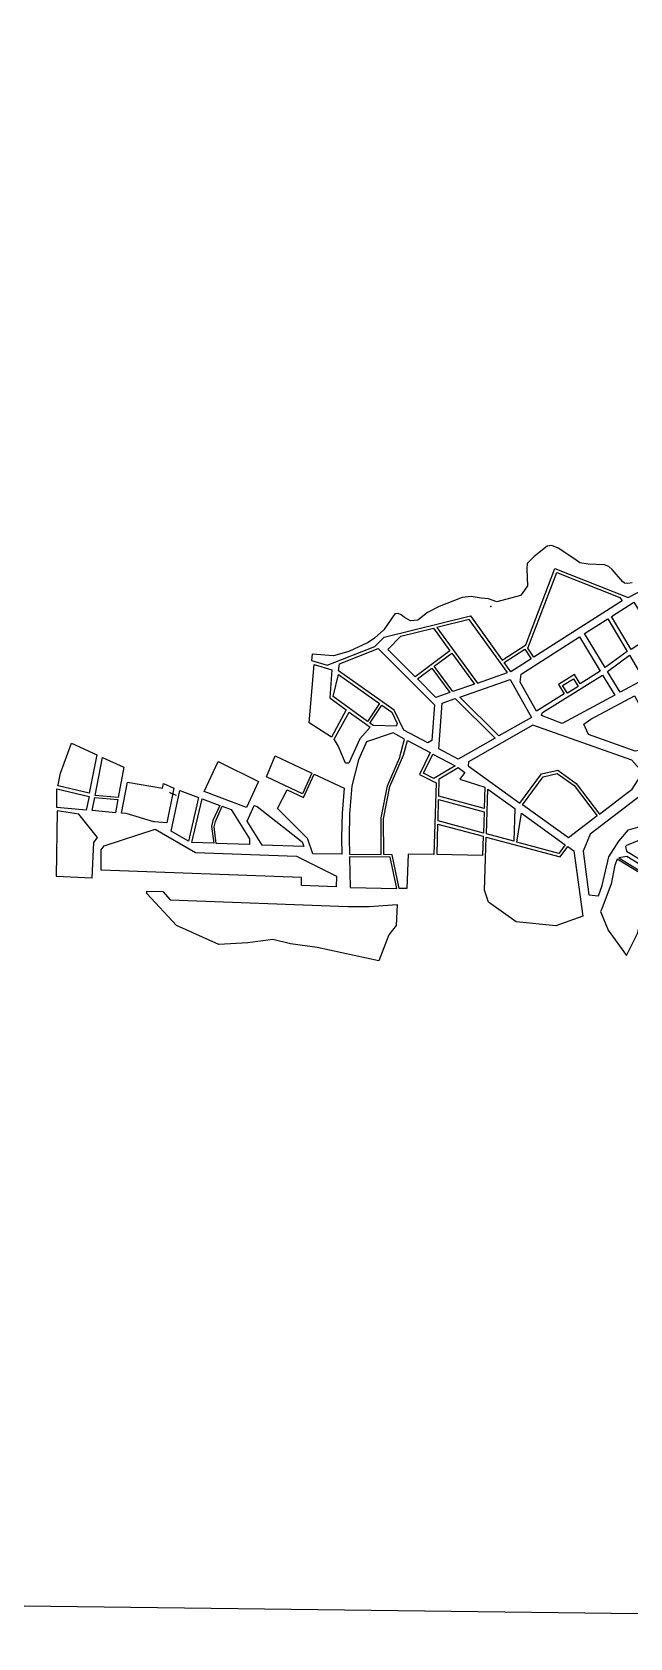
# Model space of a CAD drawing. Extents: x 407811 to 416949, y 4498993 to 4508589.
# Drawn here: x 412634 to 413601, y 4499962 to 4502559 of the extents above; entities that cross this region are included whole.
import ezdxf

# ---------------------------------------------------------------- set-up
doc = ezdxf.new("R2010")
doc.units = 0
doc.header["$LTSCALE"] = 40
doc.header["$MEASUREMENT"] = 0
doc.layers.add('Images', color=253, linetype='CONTINUOUS')
doc.layers.add('υπόλοιπο θεσσαλονίκης', color=7, linetype='CONTINUOUS')
picture_1 = doc.add_image_def('image1.tif', size_in_pixel=(10278, 10088))

msp = doc.modelspace()

# ---------------------------------------------------------------- linework, layer by layer
at = {"layer": 'υπόλοιπο θεσσαλονίκης', "linetype": 'Continuous'}
msp.add_line((412674.5, 4501299), (412673.2, 4501193.6), dxfattribs=at)
for points in [[(413605.1, 4501667.8), (413598, 4501667.1), (413592.9, 4501667.4), (413589.2, 4501670.1), (413572.7, 4501689.8), (413567.1, 4501694.2), (413560.6, 4501697.3), (413534.1, 4501698.1), (413520.2, 4501700.5), (413512.3, 4501706.1), (413485.5, 4501724), (413475.1, 4501728.4), (413475.1, 4501728.4), (413467.3, 4501727.2), (413446.4, 4501710.8), (413435.3, 4501699.4), (413434.7, 4501690.8), (413435.6, 4501663), (413427.1, 4501650.8), (413424.2, 4501647.8), (413386.3, 4501637.5), (413372.8, 4501642), (413361, 4501643), (413344.7, 4501645.8), (413344.7, 4501645.8), (413330, 4501644.5), (413292.8, 4501629.5), (413274.1, 4501620.1), (413258.3, 4501607.4), (413246.5, 4501606.4), (413236.6, 4501611.9), (413231.2, 4501616.1), (413226.6, 4501618.4), (413226.6, 4501618.4), (413221.1, 4501618.1), (413203.2, 4501592.1), (413188.2, 4501578.3), (413178, 4501571.3), (413146.7, 4501556.8), (413121.7, 4501550.1), (413087.1, 4501552.5), (413087.1, 4501552.5), (413086.3, 4501542.6), (413111.7, 4501534.8)], [(413111.7, 4501534.8), (413188.6, 4501564.9), (413203.8, 4501580), (413343.3, 4501614.6), (413343.3, 4501614.6), (413394.9, 4501543.1), (413433.3, 4501568), (413480.2, 4501691.1), (413480.2, 4501691.1), (413598.4, 4501644.4), (413666, 4501679.2)], [(413445.9, 4501547.8), (413436.4, 4501562.3), (413483, 4501684.6), (413483, 4501684.6), (413585.4, 4501644.1), (413588.8, 4501639.1), (413445.9, 4501547.8)], [(413603.4, 4501560.1), (413571.5, 4501613.7), (413607.6, 4501636.9), (413607.6, 4501636.9), (413640.4, 4501583.8), (413603.4, 4501560.1)], [(413253.9, 4501516.2), (413209.6, 4501560.4), (413230.9, 4501581.6), (413283.6, 4501594.6), (413283.6, 4501594.6), (413310.2, 4501558.3), (413253.9, 4501516.2)], [(413354.7, 4501506), (413403.3, 4501522.9), (413341.2, 4501608.9), (413341.2, 4501608.9), (413288.8, 4501595.9), (413354.7, 4501506)], [(413561.5, 4501530.9), (413528.2, 4501586), (413565.6, 4501610), (413565.6, 4501610), (413596.9, 4501557.2), (413561.5, 4501530.9)], [(413450.5, 4501460.4), (413424, 4501507.4), (413425.3, 4501520.4), (413519.8, 4501580.7), (413519.8, 4501580.7), (413553.5, 4501524.9), (413521.1, 4501504.6), (413511.6, 4501519.8), (413511.6, 4501519.8), (413485.7, 4501503.7), (413495.3, 4501488.4), (413450.5, 4501460.4)], [(413274.7, 4501409), (413235.6, 4501429.6), (413220.1, 4501462.1), (413129.9, 4501525.9), (413131.3, 4501537.1), (413194.1, 4501561.7), (413194.1, 4501561.7), (413285.5, 4501470.5), (413281.1, 4501412.9), (413274.7, 4501409)], [(413314.9, 4501492.1), (413284.7, 4501533), (413313.1, 4501554.2), (413313.1, 4501554.2), (413349.8, 4501504.2), (413314.9, 4501492.1)], [(413408.7, 4501524.1), (413397.8, 4501539.1), (413431.4, 4501560.8), (413431.4, 4501560.8), (413441.7, 4501545.1), (413408.7, 4501524.1)], [(413585.6, 4501491.2), (413565.3, 4501524.7), (413600.7, 4501550.9), (413600.7, 4501550.9), (413623.9, 4501511.9), (413585.6, 4501491.2)], [(413118.4, 4501418.5), (413082.3, 4501441.8), (413090.7, 4501536), (413090.7, 4501536), (413119.2, 4501527.2), (413115.7, 4501482), (413142.5, 4501462.4), (413118.4, 4501418.5)], [(413176.8, 4501443.7), (413121.1, 4501484.2), (413129.8, 4501519.8), (413129.8, 4501519.8), (413196.2, 4501472.9), (413176.8, 4501443.7)], [(413287.6, 4501482.6), (413257.5, 4501512.6), (413280.7, 4501530), (413280.7, 4501530), (413309.9, 4501490.4), (413287.6, 4501482.6)], [(413389.5, 4501420.3), (413326.3, 4501483.3), (413407.8, 4501511.8), (413407.8, 4501511.8), (413442.4, 4501450.3), (413389.5, 4501420.3)], [(413492, 4501440.6), (413458.5, 4501453.5), (413460.2, 4501458.2), (413557.2, 4501518.9), (413557.2, 4501518.9), (413576.8, 4501486.4), (413492, 4501440.6)], [(413500.5, 4501489.4), (413492.6, 4501502.1), (413510, 4501513), (413510, 4501513), (413517.9, 4501500.3), (413500.5, 4501489.4)], [(413609.9, 4501396), (413534.7, 4501422.7), (413526.9, 4501439.2), (413538.4, 4501447.5), (413608.8, 4501485.5), (413608.8, 4501485.5), (413653, 4501403.7), (413609.9, 4501396)], [(413223.2, 4501436.2), (413185.9, 4501437.1), (413180.5, 4501441), (413199.9, 4501470.3), (413199.9, 4501470.3), (413216.1, 4501458.8), (413224.8, 4501440.7), (413223.2, 4501436.2)], [(413323.7, 4501383), (413292.1, 4501399.7), (413297.8, 4501473.4), (413318.9, 4501480.8), (413318.9, 4501480.8), (413383.2, 4501416.7), (413323.7, 4501383)], [(413146.5, 4501376.1), (413141.4, 4501376.1), (413129.1, 4501404.2), (413123, 4501415.2), (413147, 4501459.1), (413147, 4501459.1), (413175, 4501438.8), (413181, 4501434.4), (413164.5, 4501415.7), (413146.5, 4501376.1)], [(413552.4, 4501294.1), (413592.2, 4501324.4), (413604.9, 4501334.1), (413622.3, 4501361.2), (413604.5, 4501381), (413444.6, 4501437.7), (413444.6, 4501437.7), (413340.1, 4501378.5), (413339.8, 4501372.1), (413423.6, 4501311.9), (413458.2, 4501358.9), (413484.9, 4501365.3), (413484.9, 4501365.3), (413514.6, 4501343.7), (413552.4, 4501294.1)], [(412726.6, 4501327.6), (412676.3, 4501339.6), (412676, 4501339.6), (412676.1, 4501341.3), (412679.9, 4501360), (412697.6, 4501408.7), (412697.6, 4501408.7), (412738.9, 4501389.7), (412726.7, 4501327.6), (412726.6, 4501327.6)], [(413199, 4501228.5), (413198.7, 4501287.7), (413209.3, 4501339.7), (413228.6, 4501384.6), (413236.8, 4501415.4), (413218.1, 4501425.3), (413218.1, 4501425.3), (413175.4, 4501410.8), (413162.2, 4501381.7), (413151.4, 4501339.9), (413147.8, 4501294.6), (413146.9, 4501255.3), (413147.5, 4501229.1), (413199, 4501228.5)], [(413240.6, 4501173.5), (413228.2, 4501173.8), (413216.7, 4501228.3), (413203, 4501228.5), (413202.7, 4501286.3), (413213.2, 4501338.8), (413235.1, 4501389.5), (413241.3, 4501413.1), (413241.3, 4501413.1), (413278.3, 4501393.4), (413261, 4501358.2), (413287.7, 4501344.3), (413284.4, 4501228.5), (413242.6, 4501229.4), (413242.6, 4501229.4), (413240.6, 4501173.5)], [(412773.5, 4501320.8), (412736.2, 4501324.1), (412748.2, 4501385.4), (412748.2, 4501385.4), (412782.5, 4501369.7), (412773.5, 4501320.8)], [(413071.7, 4501326.9), (413013.6, 4501354.2), (413027.3, 4501388.2), (413027.3, 4501388.2), (413086.9, 4501360.3), (413071.7, 4501326.9)], [(413284.1, 4501351.8), (413267.7, 4501360.4), (413282.8, 4501391.1), (413282.8, 4501391.1), (413318.6, 4501372.1), (413284.1, 4501351.8)], [(412981.3, 4501304.7), (412912.3, 4501330.3), (412935, 4501379.2), (412935, 4501379.2), (413000.7, 4501346.5), (412981.3, 4501304.7)], [(413135.5, 4501229.3), (413088.2, 4501229.9), (413080.1, 4501253.7), (413079.7, 4501254.3), (413031.2, 4501303.1), (413046.6, 4501333.2), (413046.6, 4501333.2), (413073.2, 4501320.7), (413090.5, 4501358.6), (413090.5, 4501358.6), (413139.1, 4501335.8), (413135.8, 4501295.4), (413134.9, 4501255.4), (413135.5, 4501229.3)], [(413365.7, 4501302.9), (413292.1, 4501322.8), (413292.9, 4501351.2), (413323.3, 4501369.1), (413323.3, 4501369.1), (413334.1, 4501361.4), (413326.2, 4501350.4), (413366.9, 4501337.8), (413366.4, 4501321.6), (413365.7, 4501302.9)], [(413501.9, 4501255.6), (413427.6, 4501309), (413461.1, 4501354.5), (413483.9, 4501359.9), (413483.9, 4501359.9), (413511, 4501340.1), (413548.5, 4501291.1), (413501.9, 4501255.6)], [(412721.4, 4501300.5), (412674.1, 4501304.6), (412674.3, 4501335), (412674.3, 4501335), (412726.2, 4501322.6), (412721.4, 4501300.5)], [(412852, 4501279.8), (412831.7, 4501281.3), (412831.3, 4501281.6), (412786.4, 4501294.7), (412779, 4501295.5), (412788.3, 4501345.7), (412788.3, 4501345.7), (412844.9, 4501336), (412846.5, 4501343.5), (412846.5, 4501343.5), (412863.7, 4501335.7), (412852, 4501279.8)], [(412887, 4501250.1), (412859.3, 4501266.2), (412873.2, 4501332), (412873.2, 4501332), (412903.4, 4501320.9), (412887, 4501250.1)], [(413413.4, 4501250.1), (413369.3, 4501262), (413371.8, 4501334.3), (413371.8, 4501334.3), (413415.2, 4501303.1), (413413.4, 4501250.1)], [(413550.6, 4501162), (413556.4, 4501178.5), (413567.5, 4501224.8), (413583.4, 4501250.4), (413599.2, 4501268.3), (413682.2, 4501292), (413682.2, 4501292), (413687.5, 4501290.3), (413688.5, 4501292.6), (413628.8, 4501331.5), (413628.8, 4501331.5), (413537.1, 4501261.7), (413525.6, 4501233.8), (413535.1, 4501163.6), (413550.6, 4501162)], [(412769, 4501296.3), (412731.4, 4501299.6), (412735.6, 4501321.1), (412735.6, 4501321.1), (412772.9, 4501317.8), (412769, 4501296.3)], [(412928, 4501246.8), (412892.7, 4501248.1), (412909.1, 4501318.7), (412909.1, 4501318.7), (412937.9, 4501308), (412926.8, 4501283.4), (412924.6, 4501273.7), (412928, 4501246.8)], [(412985.7, 4501244.7), (412932, 4501246.6), (412928.6, 4501273.5), (412930.6, 4501282.1), (412941.7, 4501306.6), (412941.7, 4501306.6), (412956.3, 4501301.2), (412986.1, 4501253.9), (412985.7, 4501244.7)], [(413071, 4501249.3), (413073.7, 4501241.5), (413006.6, 4501243.9), (412982.1, 4501282.7), (412993.7, 4501307.7), (412993.7, 4501307.7), (412998.3, 4501306.4), (413071, 4501249.3)], [(413364.3, 4501263.3), (413291, 4501283.1), (413291.9, 4501317.6), (413291.9, 4501317.6), (413365.5, 4501297.8), (413364.3, 4501263.3)], [(412673.2, 4501193.6), (412731.4, 4501191.1), (412734.2, 4501248.2), (412740, 4501256.1), (412709.5, 4501293.8), (412674.5, 4501299)], [(413363, 4501226.8), (413289.4, 4501228.4), (413290.8, 4501277.9), (413290.8, 4501277.9), (413364.1, 4501258.2), (413363, 4501226.8)], [(413486.6, 4501230.4), (413418.3, 4501248.8), (413425.8, 4501295.6), (413425.8, 4501295.6), (413496.9, 4501244.5), (413486.6, 4501230.4)], [(413126.3, 4501176.4), (413069.8, 4501178.4), (413070.1, 4501191.4), (412746, 4501203.2), (412746, 4501236), (412750.8, 4501242.7), (412833.4, 4501269.6), (412833.4, 4501269.6), (412898.4, 4501231.9), (413062.2, 4501225.9), (413126.4, 4501193.6), (413126.3, 4501176.4)], [(413481.4, 4501113.4), (413417.3, 4501119.9), (413372.6, 4501151.8), (413366, 4501170.7), (413369.1, 4501256.8), (413369.1, 4501256.8), (413488.6, 4501224.7), (413501, 4501241.6), (413501, 4501241.6), (413510.8, 4501234.5), (413525.2, 4501129.1), (413481.4, 4501113.4)], [(413665.3, 4501191.9), (413666.3, 4501192.4), (413676.4, 4501274.9), (413673.5, 4501275.1), (413673.5, 4501275.1), (413595.7, 4501243.2), (413594.4, 4501241.7), (413596.1, 4501234), (413665.3, 4501191.9)], [(413224.1, 4501173.9), (413213.5, 4501224.3), (413147.6, 4501225.1), (413147.6, 4501225.1), (413148.6, 4501175.5), (413224.1, 4501173.9)], [(413596.2, 4501065.5), (413613.5, 4501101.1), (413624.8, 4501145.3), (413644.2, 4501176.7), (413648.2, 4501180.2), (413581.1, 4501221.1), (413581.1, 4501221.1), (413577.2, 4501211.3), (413571.3, 4501181.4), (413556.2, 4501140.8), (413553.8, 4501136.7), (413566.3, 4501106), (413596.2, 4501065.5)], [(413650.6, 4501182.3), (413657.6, 4501188.4), (413596.5, 4501225.5), (413596.5, 4501225.5), (413583.5, 4501223.2), (413650.6, 4501182.3)], [(413195, 4501056.7), (413095.4, 4501078.1), (413052.3, 4501084.1), (413023.4, 4501091), (413023.4, 4501091), (412983.2, 4501085.8), (412936.4, 4501082.9), (412868, 4501113.9), (412819.6, 4501165.7), (412819.7, 4501169.5), (412819.7, 4501169.5), (412845.7, 4501168.6), (412857.4, 4501155.1), (413145.1, 4501144.6), (413179.6, 4501144.6), (413225.1, 4501147.7), (413225.1, 4501147.7), (413223.3, 4501113.9), (413211.1, 4501098.8), (413195, 4501056.7)]]:
    msp.add_lwpolyline(points, dxfattribs=at)
at = {"layer": 'υπόλοιπο θεσσαλονίκης'}
msp.add_lwpolyline([(412867.6, 4501323.8), (412858, 4501328.1), (412856.2, 4501329.1)], dxfattribs=at)
at = {"layer": 'υπόλοιπο θεσσαλονίκης', "linetype": 'Continuous'}
msp.add_point((413376.2, 4501629.8), dxfattribs=at)

# ---------------------------------------------------------------- pictures from other files: only their frames are drawn
at = {"layer": 'Images'}
image = msp.add_image(picture_1, insert=(408162.9, 4500066.6), size_in_units=(8684, 8523.4), rotation=-0.6923, dxfattribs=at)
image.dxf.flags = 15

doc.saveas('drawing.dxf')
